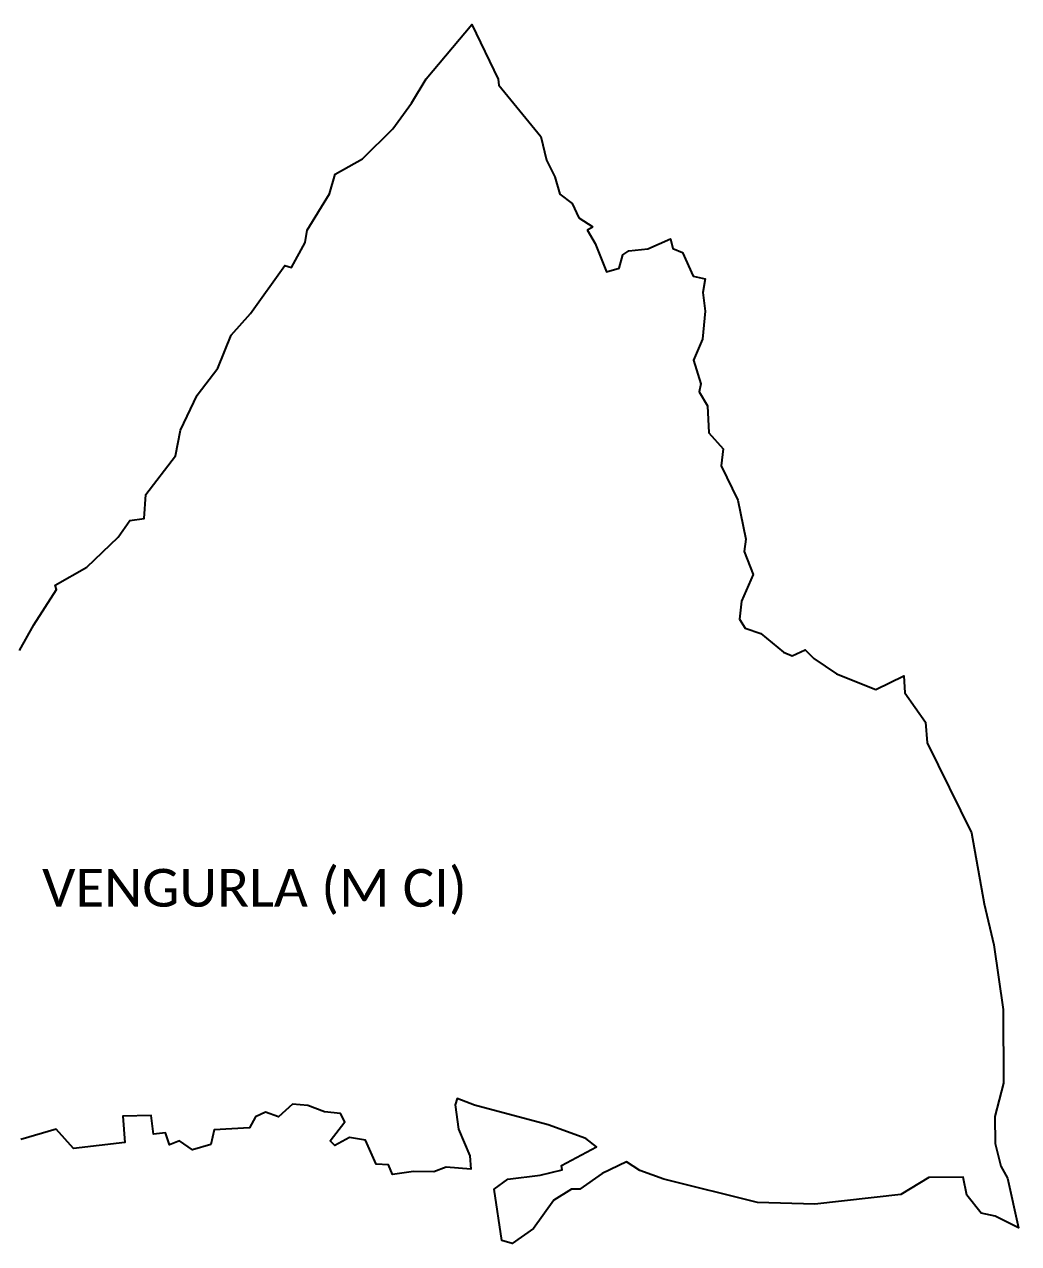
# Model space of a CAD drawing. Header units: metres. Extents: x 351098 to 357899, y 1752801 to 1757437.
# Drawn here: x 354116 to 357899, y 1752801 to 1757437 of the extents above; entities that cross this region are included whole.
import ezdxf

# ---------------------------------------------------------------- set-up
doc = ezdxf.new("R2010")
doc.units = ezdxf.units.M
doc.layers.add('VILLAGE BOUNDRY', color=10, linetype='Continuous')
doc.layers.add('VILLAGE NAME', color=250, linetype='Continuous')

msp = doc.modelspace()

# ---------------------------------------------------------------- linework, layer by layer
at = {"color": 3}
msp.add_lwpolyline([(356257.5, 1756655.8), (356279, 1756666.9)], dxfattribs=at)
at = {"layer": 'VILLAGE BOUNDRY', "color": 3}
for points in [[(354097.9, 1755055.9), (354151.9, 1755153.9), (354238, 1755288.2), (354234.1, 1755305.1), (354353.5, 1755373.6), (354473, 1755487.1), (354517.4, 1755550.3), (354572.7, 1755557.7), (354578.4, 1755648.8), (354690.8, 1755796.5), (354710.1, 1755894.2), (354774, 1756027.4), (354852.5, 1756129.5), (354903.6, 1756254.7), (354977.1, 1756338.1), (355107.7, 1756520.3), (355132.1, 1756512.1), (355185.1, 1756608.2), (355191.7, 1756654), (355276.7, 1756793.2), (355298.3, 1756868.1), (355402.8, 1756925.9), (355517.9, 1757040.1), (355589.3, 1757136.9), (355645, 1757229.6), (355818.5, 1757437.1), (355919.1, 1757228.4), (355921, 1757206.3), (356081.3, 1757010.4), (356102.5, 1756920.6), (356134.1, 1756857.5), (356154.1, 1756791.6), (356200.4, 1756756.2), (356226.3, 1756701.2), (356279, 1756666.9)], [(356257.5, 1756655.8), (356287.8, 1756603.4), (356331.4, 1756496.1), (356378.9, 1756509.6), (356393.7, 1756560.6), (356415.7, 1756575.5), (356487.8, 1756583), (356574.1, 1756621.3), (356583.7, 1756584.2), (356620, 1756569.7), (356660.8, 1756479.5), (356706.4, 1756469), (356697.7, 1756417.3), (356707, 1756345.9), (356696.1, 1756240.1), (356661.5, 1756160.1), (356689.6, 1756070.2), (356683.9, 1756040.2), (356715.2, 1755986.4), (356720.8, 1755883.6), (356775, 1755822.6), (356767.7, 1755758.9), (356830.9, 1755628.2), (356861.3, 1755479.7), (356854.7, 1755432.5), (356889.2, 1755345.6), (356844, 1755243.6), (356837, 1755175.7), (356858.6, 1755140.4), (356918.6, 1755120.2), (357004.7, 1755049.4), (357037.9, 1755035.4), (357086.9, 1755059), (357120, 1755026), (357205.6, 1754966.8), (357355.9, 1754907.8), (357462.2, 1754959.6), (357466.2, 1754894.6), (357544.9, 1754783), (357550.6, 1754704.7), (357719.9, 1754363), (357768.1, 1754092.6), (357804.3, 1753937.2), (357839.9, 1753690.3), (357841.6, 1753410.8), (357808.1, 1753284.4), (357809.4, 1753181.8), (357831.1, 1753095.7), (357857.1, 1753049.4), (357898.9, 1752860.4), (357809.4, 1752905), (357755.9, 1752916.3), (357701.6, 1752985.4), (357688.3, 1753053.5), (357556.9, 1753051.7), (357451.2, 1752987.1), (357123.9, 1752950.3), (356905, 1752956.6), (356549.7, 1753045.2), (356457.7, 1753078.7), (356407.3, 1753111.9), (356314.9, 1753066.8), (356230.1, 1753008.1), (356197.8, 1753008), (356130.1, 1752965.9), (356053.5, 1752857.8), (355972, 1752800.6), (355932.5, 1752812.2), (355903.1, 1753007.6), (355955.2, 1753045.2), (356078.9, 1753061.1), (356162.3, 1753081.7), (356160.1, 1753097.8), (356292.8, 1753168.3), (356252.9, 1753200.6), (356109.4, 1753252.9), (355828.8, 1753326.5), (355762.7, 1753352.2), (355755.7, 1753328.2), (355767.6, 1753235.8), (355811.2, 1753134.9), (355815.3, 1753083.6), (355721.2, 1753091.6), (355673.8, 1753074), (355597.3, 1753075.3), (355516.7, 1753063.6), (355502.2, 1753099.9), (355454.1, 1753103.3), (355413.6, 1753194.6), (355353.8, 1753204.6), (355297.2, 1753174.2), (355279.4, 1753191.4), (355335.4, 1753263.5), (355319.5, 1753295.6), (355258.3, 1753302.1), (355194.5, 1753326.2), (355135.9, 1753330.7), (355082.9, 1753282.7), (355034.3, 1753300.4), (354996, 1753283), (354973.1, 1753240.6), (354838.7, 1753233.3), (354825.6, 1753177.3), (354756.2, 1753157.3), (354706.9, 1753191.1), (354668.1, 1753176.2), (354653.3, 1753222.3), (354608.2, 1753217.1), (354599.1, 1753287.9), (354490.6, 1753285.2), (354498.5, 1753185.1), (354302.8, 1753162.8), (354237.3, 1753236.3), (354103.3, 1753196.5)]]:
    msp.add_lwpolyline(points, dxfattribs=at)

# ---------------------------------------------------------------- texts
at = {"layer": 'VILLAGE NAME', "insert": (354183.7, 1754225.7), "char_height": 143.7, "attachment_point": 1, "rotation": 359.9793}
msp.add_mtext_dynamic_manual_height_columns('{\\fCalibri|b0|i0|c0|p34;VENGURLA (M CI)}', width=1886.982, gutter_width=718.5, heights=[0], dxfattribs=at)

doc.saveas('drawing.dxf')
